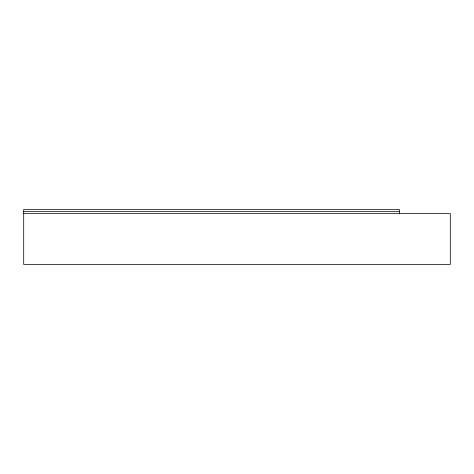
<?xml version="1.0" encoding="UTF-8"?>
<svg xmlns="http://www.w3.org/2000/svg" width="474" height="474" viewBox="0 0 474 474"><rect width="100%" height="100%" fill="white"/><g stroke="black" fill="none" stroke-linecap="round" stroke-linejoin="round"><path stroke-width="0.71" d="M23.7 211.605L399.517 211.605M23.7 213.638L450.3 213.638L450.3 264.427L23.7 264.427L23.7 209.573L399.517 209.573L399.517 213.638"/></g></svg>
